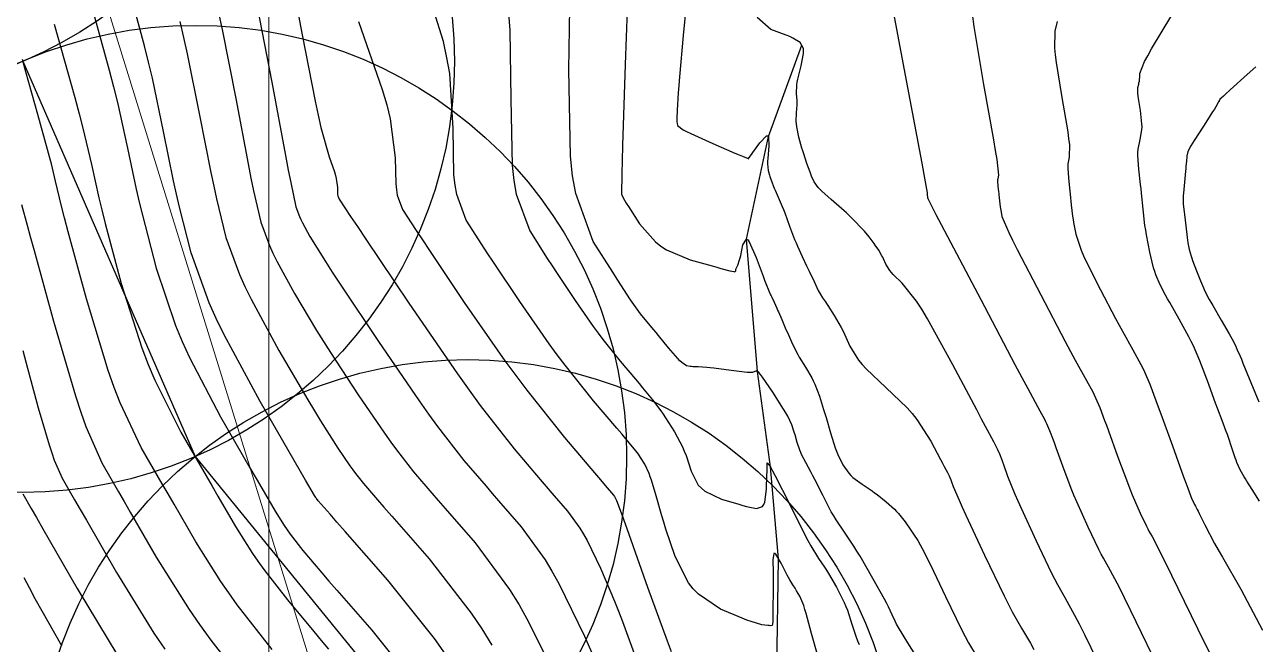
# Model space of a CAD drawing. Header units: metres. Extents: x 837117 to 838477, y 1189012 to 1191015.
# Drawn here: x 837660.1 to 837742.8, y 1190069.8 to 1190111.5 of the extents above; entities that cross this region are included whole.
import ezdxf

# ---------------------------------------------------------------- set-up
doc = ezdxf.new("R2010")
doc.units = ezdxf.units.M
doc.header["$LTSCALE"] = 0.3
for name, color, linetype in [('CIRCULOS', 60, 'Continuous'), ('COTAS 10', 1, 'Continuous'), ('COTAS INT', 252, 'Continuous'), ('LINEA_DE_CEROS', 61, 'Continuous')]:
    doc.layers.add(name, color=color, linetype=linetype)
for name, color, linetype, lineweight in [('COORD', 7, 'Continuous', 20), ('DRENAJE', 5, 'Continuous', 25), ('Linea_Tendencia', 51, 'Continuous', 20)]:
    doc.layers.add(name, color=color, linetype=linetype, lineweight=lineweight)

msp = doc.modelspace()

# ---------------------------------------------------------------- linework, layer by layer
at = {"layer": 'CIRCULOS'}
for centre in [(837648.79, 1190135.81), (837659.999, 1190109.064), (837671.564, 1190082.47), (837689.889, 1190059.991)]:
    msp.add_circle(centre, 29, dxfattribs=at)
at = {"layer": 'COORD'}
msp.add_line((837676.514, 1189013.872), (837676.514, 1191013.872), dxfattribs=at)
at = {"layer": 'COTAS 10'}
for points, elevation in [([(837736.621, 1190067.615), (837734.447, 1190072.094), (837734.013, 1190072.976), (837733.651, 1190073.703), (837732.948, 1190075.035), (837732.599, 1190075.642), (837732.461, 1190075.911), (837732.304, 1190076.224), (837731.587, 1190077.722), (837730.815, 1190079.436), (837730.624, 1190079.886), (837730.443, 1190080.326), (837729.87, 1190081.823), (837729.427, 1190083.057), (837729.328, 1190083.331), (837729.239, 1190083.575), (837729.002, 1190084.209), (837728.798, 1190084.678), (837728.73, 1190084.819), (837728.657, 1190084.964), (837728.351, 1190085.525), (837727.535, 1190087.031), (837727.141, 1190087.771), (837726.673, 1190088.652), (837724.377, 1190093.002), (837722.144, 1190097.249), (837721.717, 1190098.064), (837721.373, 1190098.723), (837720.819, 1190099.803), (837720.808, 1190099.863), (837720.805, 1190099.88), (837720.803, 1190099.896), (837720.796, 1190099.954), (837720.79, 1190100.009), (837720.789, 1190100.025), (837720.787, 1190100.04), (837720.781, 1190100.093), (837720.778, 1190100.142), (837720.778, 1190100.153), (837720.779, 1190100.164), (837720.786, 1190100.198), (837720.565, 1190101.43), (837720.422, 1190102.196), (837720.244, 1190103.147), (837719.307, 1190108.115), (837718.36, 1190113.109)], 1750), ([(837673.144, 1190112.317), (837673.385, 1190111.196), (837674.298, 1190106.545), (837675.133, 1190102.152), (837675.325, 1190101.195), (837675.5, 1190100.351), (837675.99, 1190098.237), (837676.565, 1190096.661), (837676.794, 1190096.155), (837677.053, 1190095.619), (837678.237, 1190093.434), (837679.734, 1190090.942), (837680.19, 1190090.213), (837680.663, 1190089.467), (837682.521, 1190086.632), (837684.295, 1190084.043), (837684.715, 1190083.452), (837685.104, 1190082.916), (837686.255, 1190081.435), (837687.467, 1190080.019), (837687.896, 1190079.524), (837688.365, 1190078.984), (837690.395, 1190076.661), (837692.695, 1190073.537), (837693.334, 1190072.492), (837693.974, 1190071.369), (837696.296, 1190066.661)], 1730), ([(837692.623, 1190112.263), (837692.726, 1190111.143), (837692.787, 1190106.508), (837692.872, 1190102.048), (837692.989, 1190101.038), (837693.146, 1190100.125), (837694.053, 1190097.643), (837695.234, 1190095.801), (837695.564, 1190095.293), (837695.896, 1190094.785), (837697.108, 1190092.957), (837698.316, 1190091.225), (837698.645, 1190090.777), (837698.972, 1190090.344), (837700.135, 1190088.893), (837701.166, 1190087.668), (837701.41, 1190087.376), (837701.636, 1190087.105), (837702.303, 1190086.296), (837702.863, 1190085.555), (837703.022, 1190085.326), (837703.182, 1190085.088), (837703.774, 1190084.142), (837704.313, 1190083.121), (837704.44, 1190082.834), (837704.557, 1190082.546), (837704.898, 1190081.493), (837705.381, 1190080.558), (837705.588, 1190080.344), (837705.826, 1190080.15), (837706.948, 1190079.611), (837708.115, 1190079.263), (837708.381, 1190079.189), (837708.622, 1190079.125), (837709.288, 1190078.974), (837709.7, 1190079.122), (837709.781, 1190079.246), (837709.848, 1190079.406), (837709.971, 1190080.287), (837709.994, 1190081.235), (837709.998, 1190081.438), (837710, 1190081.615), (837710, 1190082.041), (837710.226, 1190081.777), (837710.371, 1190081.52), (837710.552, 1190081.182), (837711.504, 1190079.295), (837712.527, 1190077.265), (837712.752, 1190076.836), (837712.952, 1190076.466), (837713.465, 1190075.613), (837713.86, 1190075.028), (837713.986, 1190074.827), (837714.119, 1190074.609), (837714.659, 1190073.681), (837715.175, 1190072.67), (837715.293, 1190072.4), (837715.4, 1190072.134), (837715.698, 1190071.208), (837715.984, 1190070.32), (837716.084, 1190070.078), (837716.193, 1190069.837)], 1740), ([(837676.743, 1190069.493), (837674.404, 1190072.507), (837673.831, 1190073.301), (837673.291, 1190074.079), (837671.612, 1190076.743), (837670.159, 1190079.267), (837669.761, 1190079.956), (837669.365, 1190080.642), (837667.952, 1190083.082), (837666.535, 1190086.085), (837666.137, 1190087.124), (837665.736, 1190088.253), (837664.265, 1190093.082), (837663.04, 1190097.592), (837662.794, 1190098.52), (837662.588, 1190099.309), (837662.181, 1190100.998), (837661.912, 1190102.161), (837661.793, 1190102.617), (837661.655, 1190103.132), (837660.998, 1190105.476), (837660.196, 1190108.341), (837659.967, 1190109.183)], 1720)]:
    msp.add_lwpolyline(points, dxfattribs=dict(at, elevation=elevation))
at = {"layer": 'COTAS INT'}
for points, elevation in [([(837677.93, 1190115.236), (837678.763, 1190110.827), (837679.63, 1190106.379), (837679.834, 1190105.43), (837680.023, 1190104.604), (837680.574, 1190102.638), (837680.932, 1190101.611), (837680.999, 1190101.377), (837681.052, 1190101.164), (837681.127, 1190100.574), (837681.135, 1190100.181), (837681.145, 1190100.091), (837681.159, 1190100.011), (837681.239, 1190099.792), (837682.021, 1190098.618), (837682.478, 1190097.935), (837683.039, 1190097.097), (837685.931, 1190092.779), (837689.191, 1190088.035), (837689.983, 1190086.929), (837690.727, 1190085.912), (837693.016, 1190082.987), (837694.765, 1190080.924), (837695.169, 1190080.45), (837695.539, 1190080.018), (837696.582, 1190078.812), (837697.42, 1190077.655), (837697.66, 1190077.255), (837697.904, 1190076.82), (837698.812, 1190074.962), (837699.753, 1190072.74), (837700.017, 1190072.077), (837700.283, 1190071.392), (837701.258, 1190068.746)], 1734), ([(837688.397, 1190069.18), (837687.66, 1190070.234), (837684.511, 1190074.166), (837681.646, 1190077.434), (837681.089, 1190078.071), (837680.634, 1190078.591), (837679.845, 1190079.5), (837679.734, 1190079.643), (837679.706, 1190079.681), (837679.681, 1190079.718), (837679.601, 1190079.845), (837678.995, 1190080.889), (837675.931, 1190086.175), (837673.515, 1190090.651), (837672.983, 1190091.763), (837672.511, 1190092.819), (837671.3, 1190096.175), (837670.516, 1190099.248), (837670.313, 1190100.125), (837670.115, 1190101.015), (837669.451, 1190104.326), (837668.698, 1190107.921), (837668.445, 1190108.989), (837668.172, 1190110.089), (837667.024, 1190114.326)], 1726), ([(837713.366, 1190069.241), (837712.996, 1190070.579), (837712.634, 1190071.91), (837712.546, 1190072.199), (837712.462, 1190072.453), (837712.199, 1190073.086), (837711.986, 1190073.452), (837711.934, 1190073.538), (837711.884, 1190073.617), (837711.729, 1190073.847), (837711.526, 1190074.184), (837711.448, 1190074.33), (837711.359, 1190074.498), (837710.956, 1190075.298), (837710.585, 1190075.91), (837710.516, 1190075.961), (837710.462, 1190075.959), (837710.39, 1190075.525), (837710.407, 1190074.71), (837710.409, 1190074.469), (837710.411, 1190074.221), (837710.407, 1190073.271), (837710.398, 1190072.409), (837710.396, 1190072.217), (837710.394, 1190072.045), (837710.388, 1190071.593), (837710.378, 1190071.325), (837710.373, 1190071.27), (837710.367, 1190071.224), (837710.337, 1190071.123), (837710.211, 1190071.1), (837710.145, 1190071.103), (837710.064, 1190071.109), (837709.658, 1190071.164), (837708.931, 1190071.373), (837708.647, 1190071.478), (837708.328, 1190071.602), (837706.88, 1190072.218), (837705.391, 1190073.213), (837705.047, 1190073.576), (837704.731, 1190073.978), (837703.836, 1190075.744), (837703.21, 1190077.597), (837703.063, 1190078.053), (837702.929, 1190078.483), (837702.542, 1190079.832), (837702.237, 1190080.879), (837702.154, 1190081.12), (837702.072, 1190081.34), (837701.783, 1190081.956), (837701.503, 1190082.403), (837701.427, 1190082.516), (837701.352, 1190082.623), (837701.088, 1190082.973), (837700.51, 1190083.667), (837700.238, 1190083.991), (837699.916, 1190084.373), (837698.35, 1190086.229), (837696.441, 1190088.609), (837695.905, 1190089.321), (837695.364, 1190090.055), (837693.383, 1190092.898), (837691.61, 1190095.556), (837691.202, 1190096.174), (837690.829, 1190096.74), (837689.781, 1190098.359), (837689.15, 1190100.087), (837689.041, 1190100.722), (837688.959, 1190101.425), (837688.9, 1190104.53), (837688.678, 1190108.222), (837688.494, 1190109.295), (837688.256, 1190110.391), (837686.955, 1190114.53)], 1738), ([(837720.151, 1190068.838), (837719.47, 1190069.941), (837718.833, 1190070.988), (837718.707, 1190071.208), (837718.601, 1190071.399), (837718.4, 1190071.837), (837718.166, 1190072.359), (837718.041, 1190072.602), (837717.889, 1190072.888), (837717.119, 1190074.276), (837716.252, 1190075.766), (837716.038, 1190076.116), (837715.836, 1190076.438), (837715.201, 1190077.378), (837714.636, 1190078.224), (837714.478, 1190078.487), (837714.319, 1190078.763), (837713.739, 1190079.867), (837713.209, 1190080.927), (837713.082, 1190081.175), (837712.962, 1190081.405), (837712.601, 1190082.071), (837712.326, 1190082.607), (837712.261, 1190082.754), (837712.201, 1190082.9), (837712.023, 1190083.424), (837711.879, 1190083.923), (837711.84, 1190084.053), (837711.802, 1190084.18), (837711.665, 1190084.61), (837711.386, 1190085.194), (837711.258, 1190085.419), (837711.108, 1190085.67), (837710.383, 1190086.804), (837709.685, 1190087.822), (837709.553, 1190088), (837709.447, 1190088.132), (837709.282, 1190088.237), (837709.026, 1190088.124), (837708.861, 1190088.12), (837708.657, 1190088.128), (837707.581, 1190088.255), (837706.427, 1190088.417), (837706.173, 1190088.448), (837705.947, 1190088.472), (837705.369, 1190088.508), (837705.01, 1190088.515), (837704.922, 1190088.521), (837704.84, 1190088.53), (837704.587, 1190088.576), (837704.268, 1190088.798), (837704.144, 1190088.917), (837704.005, 1190089.061), (837703.377, 1190089.792), (837702.71, 1190090.607), (837702.548, 1190090.805), (837702.394, 1190090.99), (837701.92, 1190091.558), (837701.503, 1190092.079), (837701.385, 1190092.234), (837701.267, 1190092.395), (837700.834, 1190093.017), (837700.182, 1190094.014), (837699.926, 1190094.412), (837699.638, 1190094.862), (837698.324, 1190096.926), (837697.142, 1190100.163), (837696.936, 1190101.353), (837696.784, 1190102.67), (837696.674, 1190108.487), (837696.773, 1190114.064)], 1742), ([(837700.663, 1190114.384), (837700.472, 1190108.841), (837700.298, 1190103.398), (837700.266, 1190102.349), (837700.243, 1190101.499), (837700.22, 1190100.085), (837700.421, 1190099.713), (837700.539, 1190099.521), (837700.683, 1190099.29), (837701.431, 1190098.133), (837702.515, 1190096.902), (837702.873, 1190096.625), (837703.255, 1190096.375), (837704.841, 1190095.703), (837706.312, 1190095.29), (837706.621, 1190095.204), (837706.888, 1190095.13), (837707.499, 1190094.962), (837707.765, 1190094.908), (837707.813, 1190094.906), (837707.852, 1190094.908), (837707.902, 1190094.961), (837707.91, 1190095.075), (837707.921, 1190095.115), (837707.937, 1190095.159), (837708.028, 1190095.353), (837708.153, 1190095.694), (837708.191, 1190095.832), (837708.23, 1190095.989), (837708.381, 1190096.713), (837708.615, 1190097.097), (837708.706, 1190097.04), (837708.809, 1190096.912), (837709.273, 1190095.859), (837709.729, 1190094.593), (837709.826, 1190094.331), (837709.911, 1190094.108), (837710.111, 1190093.618), (837710.24, 1190093.354), (837710.279, 1190093.272), (837710.319, 1190093.186), (837710.479, 1190092.845), (837710.659, 1190092.446), (837710.713, 1190092.324), (837710.769, 1190092.196), (837710.985, 1190091.693), (837711.223, 1190091.135), (837711.294, 1190090.973), (837711.366, 1190090.808), (837711.641, 1190090.182), (837711.96, 1190089.528), (837712.06, 1190089.345), (837712.165, 1190089.161), (837712.583, 1190088.487), (837713.001, 1190087.774), (837713.105, 1190087.565), (837713.203, 1190087.35), (837713.518, 1190086.533), (837713.804, 1190085.636), (837713.884, 1190085.371), (837713.966, 1190085.1), (837714.266, 1190084.059), (837714.577, 1190083.07), (837714.665, 1190082.83), (837714.755, 1190082.604), (837715.086, 1190081.913), (837715.492, 1190081.351), (837715.628, 1190081.207), (837715.775, 1190081.068), (837716.39, 1190080.606), (837717.054, 1190080.165), (837717.231, 1190080.04), (837717.406, 1190079.912), (837718.01, 1190079.439), (837718.561, 1190078.935), (837718.701, 1190078.789), (837718.836, 1190078.639), (837719.278, 1190078.075), (837719.657, 1190077.528), (837719.752, 1190077.389), (837719.842, 1190077.256), (837720.133, 1190076.824), (837720.578, 1190076.006), (837720.766, 1190075.629), (837720.982, 1190075.187), (837721.998, 1190073.052), (837723.063, 1190070.853), (837723.31, 1190070.371), (837723.537, 1190069.945), (837724.187, 1190068.868)], 1744), ([(837704.645, 1190113.735), (837704.361, 1190110.781), (837704.118, 1190108.01), (837704.07, 1190107.426), (837704.03, 1190106.922), (837703.954, 1190105.763), (837703.944, 1190105.216), (837703.945, 1190105.097), (837703.948, 1190104.993), (837703.973, 1190104.736), (837704.36, 1190104.449), (837704.593, 1190104.327), (837704.879, 1190104.186), (837706.362, 1190103.52), (837707.842, 1190102.885), (837708.125, 1190102.763), (837708.355, 1190102.665), (837708.728, 1190102.506), (837708.742, 1190102.503), (837708.745, 1190102.503), (837708.748, 1190102.504), (837708.754, 1190102.511), (837708.872, 1190102.679), (837708.945, 1190102.782), (837709.036, 1190102.909), (837709.509, 1190103.57), (837709.961, 1190104.038), (837710.037, 1190104.043), (837710.093, 1190103.994), (837710.12, 1190103.367), (837710.048, 1190102.517), (837710.041, 1190102.327), (837710.04, 1190102.157), (837710.085, 1190101.708), (837710.17, 1190101.397), (837710.195, 1190101.314), (837710.22, 1190101.232), (837710.315, 1190100.949), (837710.442, 1190100.622), (837710.487, 1190100.514), (837710.537, 1190100.397), (837710.756, 1190099.911), (837711.023, 1190099.286), (837711.104, 1190099.083), (837711.188, 1190098.866), (837711.516, 1190097.974), (837711.856, 1190097.065), (837711.947, 1190096.839), (837712.037, 1190096.623), (837712.351, 1190095.933), (837712.661, 1190095.297), (837712.749, 1190095.115), (837712.837, 1190094.93), (837713.159, 1190094.242), (837713.444, 1190093.647), (837713.509, 1190093.52), (837713.567, 1190093.411), (837713.725, 1190093.155), (837713.917, 1190092.883), (837713.997, 1190092.763), (837714.089, 1190092.624), (837714.517, 1190091.96), (837714.985, 1190091.162), (837715.102, 1190090.939), (837715.213, 1190090.714), (837715.571, 1190089.894), (837716.138, 1190088.965), (837716.381, 1190088.672), (837716.662, 1190088.364), (837717.991, 1190087.122), (837719.41, 1190085.75), (837719.749, 1190085.359), (837720.064, 1190084.964), (837721.005, 1190083.5), (837721.654, 1190082.27), (837721.785, 1190082.022), (837721.896, 1190081.815), (837722.119, 1190081.402), (837722.197, 1190081.26), (837722.215, 1190081.223), (837722.232, 1190081.187), (837722.284, 1190081.068), (837722.344, 1190080.907), (837722.367, 1190080.845), (837722.392, 1190080.776), (837722.504, 1190080.463), (837722.907, 1190079.533), (837723.116, 1190079.074), (837723.366, 1190078.529), (837724.62, 1190075.835), (837725.931, 1190073.097), (837726.217, 1190072.525), (837726.47, 1190072.032), (837727.107, 1190070.924), (837727.701, 1190069.923), (837727.927, 1190069.498)], 1746), ([(837664.487, 1190113.217), (837665.804, 1190108.451), (837666.096, 1190107.325), (837666.355, 1190106.283), (837667.028, 1190103.217), (837667.606, 1190100.446), (837667.806, 1190099.59), (837668.024, 1190098.696), (837668.955, 1190095.144), (837670.252, 1190091.297), (837670.701, 1190090.216), (837671.188, 1190089.129), (837673.271, 1190085.144), (837675.255, 1190081.722), (837675.679, 1190080.989), (837676.05, 1190080.349), (837676.938, 1190078.811), (837677.551, 1190077.838), (837677.748, 1190077.554), (837677.957, 1190077.264), (837678.811, 1190076.164), (837680.087, 1190074.645), (837680.562, 1190074.091), (837681.089, 1190073.48), (837683.435, 1190070.789), (837685.834, 1190067.794)], 1724), ([(837675.728, 1190112.834), (837676.721, 1190107.654), (837677.642, 1190102.721), (837677.831, 1190101.73), (837677.992, 1190100.903), (837678.335, 1190099.268), (837678.574, 1190098.613), (837678.669, 1190098.403), (837678.776, 1190098.181), (837679.268, 1190097.274), (837680.325, 1190095.59), (837680.788, 1190094.878), (837681.325, 1190094.06), (837683.884, 1190090.217), (837686.616, 1190086.228), (837687.263, 1190085.318), (837687.863, 1190084.492), (837689.635, 1190082.211), (837691.116, 1190080.471), (837691.533, 1190079.987), (837691.952, 1190079.501), (837693.488, 1190077.737), (837695.085, 1190075.533), (837695.543, 1190074.771), (837696.007, 1190073.943), (837697.737, 1190070.402), (837699.246, 1190066.972)], 1732), ([(837670.54, 1190111.727), (837670.794, 1190110.653), (837671.041, 1190109.559), (837671.874, 1190105.435), (837672.624, 1190101.584), (837672.819, 1190100.66), (837673.008, 1190099.799), (837673.645, 1190097.206), (837674.557, 1190094.708), (837674.919, 1190093.906), (837675.329, 1190093.057), (837677.206, 1190089.594), (837679.143, 1190086.294), (837679.591, 1190085.548), (837680, 1190084.874), (837681.158, 1190083.047), (837681.973, 1190081.858), (837682.166, 1190081.586), (837682.345, 1190081.34), (837682.874, 1190080.659), (837683.818, 1190079.567), (837684.259, 1190079.061), (837684.778, 1190078.467), (837687.301, 1190075.586), (837690.122, 1190071.949), (837690.828, 1190070.879), (837691.502, 1190069.781)], 1728), ([(837682.552, 1190111.733), (837684.145, 1190107.167), (837684.443, 1190106.123), (837684.679, 1190105.176), (837685.014, 1190102.552), (837685.047, 1190100.803), (837685.093, 1190100.407), (837685.155, 1190100.049), (837685.51, 1190099.076), (837686.425, 1190097.679), (837686.84, 1190097.054), (837687.324, 1190096.326), (837689.657, 1190092.839), (837692.387, 1190088.916), (837693.122, 1190087.913), (837693.849, 1190086.948), (837696.397, 1190083.763), (837698.415, 1190081.376), (837698.806, 1190080.913), (837699.125, 1190080.535), (837699.675, 1190079.887), (837699.755, 1190079.777), (837699.778, 1190079.739), (837699.801, 1190079.698), (837699.887, 1190079.521), (837700.26, 1190078.508), (837700.464, 1190077.94), (837700.712, 1190077.246), (837701.971, 1190073.701), (837703.279, 1190070.09), (837703.559, 1190069.355)], 1736), ([(837733.055, 1190066.982), (837731.346, 1190070.485), (837730.992, 1190071.192), (837730.689, 1190071.785), (837730.027, 1190072.98), (837729.534, 1190073.837), (837729.339, 1190074.218), (837729.117, 1190074.661), (837728.103, 1190076.778), (837727.091, 1190078.983), (837726.87, 1190079.48), (837726.675, 1190079.929), (837726.187, 1190081.143), (837725.909, 1190081.917), (837725.847, 1190082.088), (837725.792, 1190082.241), (837725.643, 1190082.638), (837725.515, 1190082.933), (837725.473, 1190083.021), (837725.427, 1190083.112), (837725.235, 1190083.464), (837724.683, 1190084.484), (837724.411, 1190084.996), (837724.086, 1190085.608), (837722.482, 1190088.648), (837720.778, 1190091.735), (837720.392, 1190092.377), (837720.042, 1190092.926), (837719.086, 1190094.14), (837718.481, 1190094.705), (837718.353, 1190094.845), (837718.242, 1190094.978), (837717.985, 1190095.401), (837717.822, 1190095.775), (837717.771, 1190095.877), (837717.718, 1190095.979), (837717.505, 1190096.341), (837717.267, 1190096.698), (837717.197, 1190096.796), (837717.127, 1190096.893), (837716.86, 1190097.242), (837716.543, 1190097.619), (837716.44, 1190097.734), (837716.331, 1190097.854), (837715.886, 1190098.326), (837715.347, 1190098.852), (837715.179, 1190099.005), (837715.004, 1190099.162), (837714.305, 1190099.756), (837713.672, 1190100.315), (837713.539, 1190100.448), (837713.424, 1190100.573), (837713.159, 1190100.95), (837712.997, 1190101.33), (837712.946, 1190101.458), (837712.893, 1190101.596), (837712.681, 1190102.173), (837712.461, 1190102.835), (837712.402, 1190103.026), (837712.344, 1190103.219), (837712.145, 1190103.946), (837712.003, 1190104.654), (837711.981, 1190104.836), (837711.966, 1190105.012), (837711.978, 1190105.597), (837712.016, 1190106.128), (837712.019, 1190106.269), (837712.017, 1190106.409), (837711.984, 1190106.892), (837711.997, 1190107.46), (837712.024, 1190107.652), (837712.062, 1190107.86), (837712.286, 1190108.74), (837712.455, 1190109.58), (837712.459, 1190109.762), (837712.443, 1190109.924), (837712.231, 1190110.327), (837711.723, 1190110.618), (837711.522, 1190110.709), (837711.293, 1190110.803), (837710.249, 1190111.18), (837709.342, 1190112.004)], 1748), ([(837723.792, 1190112.25), (837723.892, 1190111.398), (837724.535, 1190107.489), (837725.215, 1190103.778), (837725.339, 1190103.053), (837725.435, 1190102.458), (837725.547, 1190101.398), (837725.498, 1190101.159), (837725.493, 1190101.082), (837725.491, 1190100.999), (837725.513, 1190100.659), (837725.557, 1190100.281), (837725.569, 1190100.175), (837725.58, 1190100.067), (837725.619, 1190099.672), (837725.667, 1190099.265), (837725.684, 1190099.151), (837725.703, 1190099.035), (837725.784, 1190098.61), (837726.239, 1190097.54), (837726.493, 1190097.018), (837726.803, 1190096.398), (837728.387, 1190093.341), (837730.043, 1190090.21), (837730.4, 1190089.543), (837730.711, 1190088.963), (837731.467, 1190087.587), (837731.888, 1190086.816), (837731.988, 1190086.617), (837732.081, 1190086.424), (837732.361, 1190085.779), (837732.686, 1190084.909), (837732.808, 1190084.574), (837732.945, 1190084.198), (837733.553, 1190082.503), (837734.211, 1190080.722), (837734.379, 1190080.292), (837734.54, 1190079.89), (837735.071, 1190078.665), (837735.491, 1190077.788), (837735.583, 1190077.604), (837735.664, 1190077.446), (837735.868, 1190077.091), (837736.28, 1190076.311), (837736.492, 1190075.885), (837736.746, 1190075.368), (837738.02, 1190072.743), (837739.414, 1190069.909), (837739.744, 1190069.26)], 1752), ([(837729.484, 1190111.721), (837729.346, 1190111.08), (837729.32, 1190109.945), (837729.36, 1190109.491), (837729.421, 1190108.976), (837729.81, 1190106.612), (837730.204, 1190104.317), (837730.267, 1190103.846), (837730.312, 1190103.447), (837730.308, 1190102.598), (837730.218, 1190102.155), (837730.208, 1190102.01), (837730.204, 1190101.857), (837730.246, 1190101.225), (837730.327, 1190100.523), (837730.349, 1190100.324), (837730.37, 1190100.125), (837730.442, 1190099.39), (837730.531, 1190098.634), (837730.563, 1190098.421), (837730.598, 1190098.207), (837730.749, 1190097.417), (837731.105, 1190096.358), (837731.27, 1190095.972), (837731.462, 1190095.547), (837732.397, 1190093.681), (837733.413, 1190091.768), (837733.658, 1190091.315), (837733.887, 1190090.894), (837734.583, 1190089.648), (837735.118, 1190088.668), (837735.246, 1190088.415), (837735.364, 1190088.17), (837735.72, 1190087.349), (837736.133, 1190086.242), (837736.289, 1190085.817), (837736.462, 1190085.339), (837737.236, 1190083.184), (837737.979, 1190081.118), (837738.133, 1190080.698), (837738.265, 1190080.343), (837738.554, 1190079.608), (837738.678, 1190079.351), (837738.704, 1190079.297), (837738.728, 1190079.251), (837738.788, 1190079.147), (837738.909, 1190078.918), (837738.971, 1190078.793), (837739.046, 1190078.641), (837739.419, 1190077.872), (837740.068, 1190076.637), (837740.316, 1190076.193), (837740.594, 1190075.703), (837741.845, 1190073.565), (837743.288, 1190070.809)], 1754), ([(837743.092, 1190079.472), (837742.592, 1190080.26), (837742.23, 1190080.828), (837742.142, 1190080.975), (837742.059, 1190081.116), (837741.801, 1190081.588), (837741.578, 1190082.08), (837741.517, 1190082.235), (837741.456, 1190082.398), (837741.235, 1190083.051), (837741.002, 1190083.765), (837740.932, 1190083.966), (837740.859, 1190084.168), (837740.58, 1190084.908), (837740.293, 1190085.653), (837740.139, 1190086.063), (837739.593, 1190087.565), (837739.508, 1190087.793), (837739.42, 1190088.026), (837739.079, 1190088.92), (837738.647, 1190089.916), (837738.503, 1190090.213), (837738.348, 1190090.521), (837737.699, 1190091.71), (837737.064, 1190092.826), (837736.917, 1190093.087), (837736.783, 1190093.327), (837736.406, 1190094.02), (837736.122, 1190094.697), (837736.046, 1190094.927), (837735.971, 1190095.175), (837735.713, 1190096.224), (837735.493, 1190097.378), (837735.442, 1190097.692), (837735.396, 1190098.004), (837735.265, 1190099.108), (837735.16, 1190100.182), (837735.129, 1190100.474), (837735.097, 1190100.764), (837734.979, 1190101.791), (837734.918, 1190102.715), (837734.923, 1190102.939), (837734.937, 1190103.15), (837735.069, 1190103.799), (837735.189, 1190104.436), (837735.196, 1190104.64), (837735.192, 1190104.856), (837735.084, 1190105.735), (837734.95, 1190106.554), (837734.929, 1190106.732), (837734.915, 1190106.889), (837734.924, 1190107.283), (837734.972, 1190107.505), (837734.983, 1190107.554), (837734.992, 1190107.598), (837735.019, 1190107.712), (837735.034, 1190107.839), (837735.036, 1190107.892), (837735.038, 1190107.951), (837735.038, 1190108.228), (837735.368, 1190109.028), (837735.578, 1190109.418), (837735.838, 1190109.881), (837737.206, 1190112.16)], 1756), ([(837662.108, 1190111.56), (837663.495, 1190106.611), (837663.786, 1190105.525), (837664.036, 1190104.561), (837664.604, 1190102.108), (837665.097, 1190099.878), (837665.3, 1190099.055), (837665.532, 1190098.144), (837666.61, 1190094.113), (837667.994, 1190089.775), (837668.419, 1190088.67), (837668.862, 1190087.607), (837670.612, 1190084.113), (837672.31, 1190081.182), (837672.72, 1190080.473), (837673.104, 1190079.808), (837674.275, 1190077.777), (837675.421, 1190075.958), (837675.79, 1190075.428), (837676.18, 1190074.885), (837677.777, 1190072.828), (837679.539, 1190070.7), (837680.034, 1190070.112), (837680.533, 1190069.525)], 1722), ([(837742.837, 1190108.678), (837742.256, 1190108.158), (837741.119, 1190107.129), (837740.793, 1190106.824), (837740.723, 1190106.76), (837740.662, 1190106.705), (837740.515, 1190106.577), (837740.435, 1190106.495), (837740.415, 1190106.469), (837740.397, 1190106.441), (837740.342, 1190106.325), (837740.158, 1190105.998), (837740.058, 1190105.837), (837739.938, 1190105.645), (837739.327, 1190104.698), (837738.711, 1190103.737), (837738.588, 1190103.537), (837738.484, 1190103.366), (837738.281, 1190102.985), (837738.221, 1190102.772), (837738.209, 1190102.707), (837738.198, 1190102.639), (837738.174, 1190102.369), (837738.146, 1190101.972), (837738.133, 1190101.823), (837738.118, 1190101.657), (837738.045, 1190100.919), (837737.98, 1190100.182), (837737.969, 1190100.017), (837737.963, 1190099.87), (837737.968, 1190099.478), (837738.01, 1190099.078), (837738.026, 1190098.925), (837738.045, 1190098.754), (837738.131, 1190097.984), (837738.229, 1190097.2), (837738.254, 1190097.02), (837738.28, 1190096.855), (837738.367, 1190096.394), (837738.493, 1190095.958), (837738.543, 1190095.809), (837738.599, 1190095.648), (837738.855, 1190094.967), (837739.127, 1190094.287), (837739.193, 1190094.127), (837739.255, 1190093.979), (837739.449, 1190093.545), (837739.715, 1190093.039), (837739.823, 1190092.845), (837739.945, 1190092.628), (837740.513, 1190091.652), (837741.06, 1190090.716), (837741.169, 1190090.526), (837741.26, 1190090.364), (837741.437, 1190090.028), (837741.497, 1190089.884), (837741.514, 1190089.844), (837741.532, 1190089.804), (837741.598, 1190089.66), (837741.781, 1190089.234), (837741.872, 1190089.016), (837741.98, 1190088.755), (837742.518, 1190087.452), (837743.055, 1190086.145)], 1758), ([(837659.905, 1190099.426), (837660.279, 1190098.04), (837660.489, 1190097.271), (837660.745, 1190096.337), (837662.052, 1190091.573), (837663.526, 1190086.554), (837663.888, 1190085.458), (837664.229, 1190084.489), (837665.293, 1190082.052), (837666.42, 1190080.101), (837666.802, 1190079.44), (837667.213, 1190078.726), (837668.949, 1190075.708), (837671.161, 1190072.199), (837671.873, 1190071.175), (837672.627, 1190070.128), (837675.708, 1190066.157)], 1718), ([(837659.994, 1190089.599), (837660.217, 1190088.745), (837661.021, 1190085.757), (837661.754, 1190083.26), (837661.934, 1190082.715), (837662.104, 1190082.233), (837662.633, 1190081.021), (837663.475, 1190079.561), (837663.842, 1190078.924), (837664.267, 1190078.185), (837666.287, 1190074.674), (837668.8, 1190070.603), (837669.537, 1190069.511)], 1716), ([(837659.991, 1190079.963), (837660.555, 1190078.98), (837660.908, 1190078.365), (837661.346, 1190077.603), (837663.64, 1190073.612), (837666.388, 1190069.066)], 1714), ([(837662.606, 1190069.745), (837660.83, 1190072.903), (837660.431, 1190073.639), (837660.073, 1190074.316)], 1712)]:
    msp.add_lwpolyline(points, dxfattribs=dict(at, elevation=elevation))
at = {"layer": 'DRENAJE'}
for p, q in [((837710.093, 1190103.994), (837712.337, 1190110.126)), ((837708.615, 1190097.097), (837710.093, 1190103.994)), ((837709.365, 1190088.184), (837708.615, 1190097.097)), ((837710.226, 1190081.777), (837709.365, 1190088.184)), ((837710.77, 1190075.604), (837710.226, 1190081.777)), ((837710.659, 1190068.105), (837710.77, 1190075.604))]:
    msp.add_line(p, q, dxfattribs=at)
at = {"layer": 'LINEA_DE_CEROS'}
msp.add_lwpolyline([(837659.999, 1190109.064), (837671.564, 1190082.47), (837689.889, 1190059.991), (837707.12, 1190036.927), (837716.89, 1190009.622), (837725.715, 1189981.998), (837733.283, 1189954.003), (837736.655, 1189925.199), (837730.294, 1189896.905), (837713.869, 1189873.005), (837698.085, 1189848.677), (837689.342, 1189821.084)], dxfattribs=at)
at = {"layer": 'Linea_Tendencia'}
msp.add_lwpolyline([(838041.852, 1190952.651), (838165.343, 1190589.154), (838075.416, 1190256.306), (838109.489, 1190042.064), (837622.868, 1190250.641), (837754.279, 1189827.032), (837723.495, 1189335.311)], dxfattribs=at)

doc.saveas('drawing.dxf')
